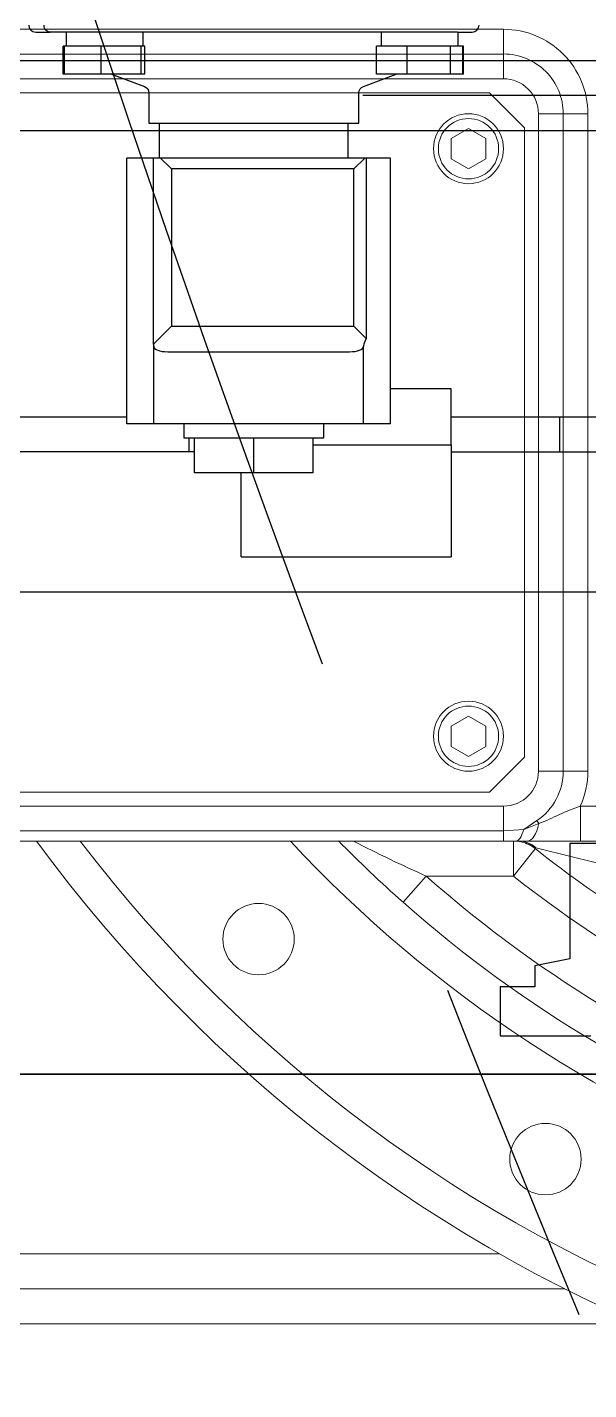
# Model space of a CAD drawing. Header units: millimetres. Extents: x 10462777 to 22643323, y 453826 to 1389191.
# Drawn here: x 11308167.7 to 11308248, y 596676.7 to 596871.5 of the extents above; entities that cross this region are included whole.
import ezdxf

# ---------------------------------------------------------------- set-up
doc = ezdxf.new("R2010")
doc.units = ezdxf.units.MM
doc.header["$LTSCALE"] = 200
doc.header["$MEASUREMENT"] = 0
for name, pattern in [('CENTER', [2, 1.25, -0.25, 0.25, -0.25]), ('CENTER2', [1.125, 0.75, -0.125, 0.125, -0.125]), ('DASHED', [3.5, 2, -1.5]), ('PHANTOM', [2.5, 1.25, -0.25, 0.25, -0.25, 0.25, -0.25])]:
    doc.linetypes.add(name, pattern=pattern)
doc.layers.get('0').update_dxf_attribs({"linetype": 'CONTINUOUS'})
for name, color, linetype in [('2', 2, 'CONTINUOUS'), ('205', 4, 'CONTINUOUS'), ('DV1_DEFAULT', 7, 'CONTINUOUS')]:
    doc.layers.add(name, color=color, linetype=linetype)
doc.layers.add('LAYOUT', color=8, linetype='CONTINUOUS', lineweight=25)
doc.layers.add('TOP$23', color=7, linetype='CONTINUOUS', true_color=0xffffff)

# ---------------------------------------------------------------- blocks, each defined once
blk = doc.blocks.new('r710ic')
at = {"layer": 'DV1_DEFAULT', "color": 7, "linetype": 'Continuous', "lineweight": 0}
for p, q in [((271915.37, 104337.63), (271915.37, 104457.63)), ((271916.83, 104457.63), (271916.83, 104337.63)), ((271920.37, 104337.63), (271920.37, 104457.63)), ((272024.37, 104457.63), (272024.37, 104337.63)), ((272027.9, 104337.63), (272027.9, 104457.63)), ((272031.44, 104457.63), (272031.44, 104337.63)), ((271922.37, 104455.63), (271922.37, 104339.63)), ((272022.37, 104339.63), (272022.37, 104455.63)), ((271856.37, 104429.63), (271856.37, 104338.19)), ((271846.37, 104318.33), (271846.37, 104408.56)), ((271851.37, 104408.56), (271851.37, 104328.9)), ((271906.63, 104351.98), (271910.37, 104348.66)), ((271910.37, 104336.2), (271910.37, 104348.66)), ((271928.92, 104345.13), (271927.48, 104342.63)), ((271931.81, 104345.13), (271928.92, 104345.13)), ((271933.25, 104342.63), (271931.81, 104345.13)), ((272012.92, 104345.13), (272011.48, 104342.63)), ((272015.81, 104345.13), (272012.92, 104345.13)), ((272017.25, 104342.63), (272015.81, 104345.13)), ((271927.48, 104342.63), (271928.92, 104340.13)), ((271931.81, 104340.13), (271933.25, 104342.63)), ((272011.48, 104342.63), (272012.92, 104340.13)), ((272015.81, 104340.13), (272017.25, 104342.63)), ((271922.37, 104339.63), (271927.37, 104334.63)), ((271928.92, 104340.13), (271931.81, 104340.13)), ((272012.92, 104340.13), (272015.81, 104340.13)), ((272017.37, 104334.63), (272022.37, 104339.63)), ((271916.83, 104337.63), (271915.37, 104337.63)), ((271915.37, 104335.9), (271915.37, 104337.63)), ((271920.37, 104337.63), (271916.83, 104337.63)), ((271916.83, 104337.63), (271917.03, 104334.74)), ((272027.9, 104337.63), (272024.37, 104337.63)), ((272031.44, 104337.63), (272027.9, 104337.63)), ((271915.37, 104336.2), (271910.37, 104336.2)), ((271910.37, 104336.2), (271914.29, 104333.1)), ((271915.37, 104334.25), (271915.37, 104335.9)), ((271915.37, 104326.64), (271915.37, 104334.25)), ((271917.03, 104334.74), (271917.87, 104332.56)), ((271917.03, 104334.74), (271918.3, 104332.85)), ((271927.37, 104334.63), (272017.37, 104334.63)), ((271914.41, 104333.01), (271914.29, 104333.1)), ((271918.3, 104332.85), (271917.87, 104332.56)), ((271925.37, 104332.63), (271925.37, 104329.09)), ((272019.37, 104332.63), (271925.37, 104332.63)), ((272019.37, 104329.09), (272019.37, 104332.63)), ((271925.37, 104329.09), (272019.37, 104329.09)), ((271925.37, 104325.56), (271925.37, 104329.09)), ((272019.37, 104325.56), (272019.37, 104329.09)), ((271920.37, 104326.64), (271915.37, 104326.64)), ((271915.37, 104298.63), (271915.37, 104326.64)), ((271920.37, 104326.64), (271920.37, 104307.23)), ((272019.37, 104325.56), (271925.37, 104325.56))]:
    blk.add_line(p, q, dxfattribs=at)
at = {"layer": 'DV1_DEFAULT', "color": 3, "linetype": 'CENTER2', "lineweight": 0}
blk.add_circle((272041.37, 104232.63), 367.64, dxfattribs=at)
at = {"layer": 'DV1_DEFAULT', "color": 7, "linetype": 'Continuous', "lineweight": 0}
for centre, radius in [((271901.36, 104372.64), 5.1), ((271930.37, 104342.63), 5), ((272014.37, 104342.63), 5), ((271930.37, 104342.63), 4.31), ((272014.37, 104342.63), 4.31), ((271869.9, 104331.63), 5.1)]:
    blk.add_circle(centre, radius, dxfattribs=at)
for centre, radius, start, end in [((272041.37, 104232.63), 213, 126.267, 191.5222), ((272041.37, 104232.63), 208, 127.2842, 190.912), ((272041.37, 104232.63), 185, 132.9282, 187.6933), ((272041.37, 104232.63), 180, 134.3992, 138.4668), ((272073.86, 104276.41), 178.74, 152.4601, 156.1577), ((272041.37, 104232.63), 180, 138.4668, 160.2971), ((272041.37, 104232.63), 175, 138.4668, 160.2971), ((271925.37, 104337.63), 5, 180, 270), ((272019.37, 104337.63), 8.54, 270, 0), ((272019.37, 104337.63), 5, 270, 0), ((272019.37, 104337.63), 12.07, 270, 0), ((272041.37, 104232.63), 167, 141.6681, 159.3111), ((271909.44, 104336.24), 5.93, 326.9699, 359.6529), ((271910.37, 104336.2), 5, 352.1059, 0), ((271910.37, 104336.2), 5, 321.6681, 340.2673), ((272041.37, 104232.63), 162, 141.6681, 159.3111), ((273040.56, 104049.12), 1161.38, 165.85121, 166.47879), ((271925.37, 104337.63), 8.54, 214.0625, 270), ((271925.37, 104337.63), 12.07, 245.5302, 270)]:
    blk.add_arc(centre, radius, start, end, dxfattribs=at)
for centre, major_axis, ratio, start_param, end_param in [((271911.37, 104335.41), (4, 0), 0.925951, 5.576439, 6.283185), ((271920.37, 104335.9), (5, 0), 0.311004, 3.141593, 3.980634), ((271920.37, 104334.25), (5, 0), 0.390345, 3.141593, 4.18879)]:
    blk.add_ellipse(centre, major_axis=major_axis, ratio=ratio, start_param=start_param, end_param=end_param, dxfattribs=at)
blk.add_open_spline([(271917.87, 104332.56), (271918.06, 104332.06), (271918.28, 104331.57), (271918.72, 104330.6), (271918.95, 104330.12), (271919.39, 104329.16), (271919.61, 104328.67), (271920.01, 104327.67), (271920.2, 104327.17), (271920.37, 104326.64)], degree=3, knots=[0, 0, 0, 0, 0.25, 0.25, 0.5, 0.5, 0.75, 0.75, 1, 1, 1, 1], dxfattribs=at)
at = {"layer": 'LAYOUT', "color": 3}
blk.add_circle((272041.37, 104232.63), 2050.12, dxfattribs=at)
blk = doc.blocks.new('A$C7DA30AB0')
at = {"layer": 'LAYOUT', "color": 6, "linetype": 'PHANTOM'}
blk.add_circle((3030.45, 3025.99, 0), 2693.02, dxfattribs=at)

msp = doc.modelspace()

# ---------------------------------------------------------------- linework, layer by layer
at = {"layer": '2', "color": 172, "linetype": 'Continuous'}
for p, q in [((11308025.77906, 596721.76767, 0), (11308193.86761, 596721.76767, 0)), ((11308305.78304, 596721.76767, 0), (11308137.69449, 596721.76767, 0)), ((11308193.86761, 596721.76767, 0), (11308305.78304, 596721.76767, 0))]:
    msp.add_line(p, q, dxfattribs=at)
at = {"layer": '2', "color": 95, "linetype": 'Continuous'}
for p, q in [((11308055.77948, 596721.76767, 0), (11308174.75523, 596721.76767, 0)), ((11308275.78261, 596721.76767, 0), (11308156.80687, 596721.76767, 0)), ((11308174.75523, 596721.76767, 0), (11308201.94485, 596721.76767, 0)), ((11308201.94485, 596721.76767, 0), (11308302.97223, 596721.76767, 0))]:
    msp.add_line(p, q, dxfattribs=at)
at = {"layer": '205', "color": 252, "linetype": 'Continuous'}
for p, q in [((11308168.9074, 596870.76978, 0), (11308170.9757, 596870.76978, 0)), ((11308229.21368, 596870.76978, 0), (11308170.9757, 596870.76978, 0)), ((11308173.28115, 596870.76978, 0), (11308173.28115, 596868.76975, 0)), ((11308184.28131, 596868.76975, 0), (11308184.28131, 596870.76978, 0)), ((11308218.28179, 596870.76978, 0), (11308218.28179, 596868.76975, 0)), ((11308229.21368, 596870.76978, 0), (11308231.28198, 596870.76978, 0)), ((11308229.28195, 596868.76975, 0), (11308229.28195, 596870.76978, 0)), ((11308172.85356, 596864.7697, 0), (11308172.85356, 596868.76975, 0)), ((11308173.03218, 596868.76975, 0), (11308172.85356, 596868.76975, 0)), ((11308173.03216, 596864.7697, 0), (11308173.03216, 596868.76975, 0)), ((11308175.63796, 596868.76975, 0), (11308173.03216, 596868.76975, 0)), ((11308178.24377, 596868.76975, 0), (11308175.63796, 596868.76975, 0)), ((11308178.24377, 596864.7697, 0), (11308178.24377, 596868.76975, 0)), ((11308181.11831, 596868.76975, 0), (11308178.24377, 596868.76975, 0)), ((11308183.99285, 596868.76975, 0), (11308181.11831, 596868.76975, 0)), ((11308184.26158, 596868.76975, 0), (11308183.99285, 596868.76975, 0)), ((11308183.99285, 596864.7697, 0), (11308183.99285, 596868.76975, 0)), ((11308184.53031, 596868.76975, 0), (11308184.26158, 596868.76975, 0)), ((11308184.53031, 596864.7697, 0), (11308184.53031, 596868.76975, 0)), ((11308217.61525, 596864.7697, 0), (11308217.61525, 596868.76975, 0)), ((11308219.81464, 596868.76975, 0), (11308217.61525, 596868.76975, 0)), ((11308222.01403, 596868.76975, 0), (11308219.81464, 596868.76975, 0)), ((11308225.09734, 596868.76975, 0), (11308222.01403, 596868.76975, 0)), ((11308222.01403, 596864.7697, 0), (11308222.01403, 596868.76975, 0)), ((11308228.18065, 596868.76975, 0), (11308225.09734, 596868.76975, 0)), ((11308229.06457, 596868.76975, 0), (11308228.18065, 596868.76975, 0)), ((11308228.18065, 596864.7697, 0), (11308228.18065, 596868.76975, 0)), ((11308229.94849, 596868.76975, 0), (11308229.06457, 596868.76975, 0)), ((11308230.04567, 596868.76975, 0), (11308229.94848, 596868.76975, 0)), ((11308229.94849, 596864.7697, 0), (11308229.94849, 596868.76975, 0)), ((11308230.04567, 596864.7697, 0), (11308230.04567, 596868.76975, 0)), ((11308173.03218, 596864.7697, 0), (11308172.85356, 596864.7697, 0)), ((11308178.24377, 596864.7697, 0), (11308173.03216, 596864.7697, 0)), ((11308183.99285, 596864.7697, 0), (11308178.24377, 596864.7697, 0)), ((11308179.76107, 596864.7697, 0), (11308184.44559, 596863.013, 0)), ((11308184.53031, 596864.7697, 0), (11308183.99285, 596864.7697, 0)), ((11308215.74379, 596863.013, 0), (11308220.4283, 596864.7697, 0)), ((11308222.01403, 596864.7697, 0), (11308217.61525, 596864.7697, 0)), ((11308228.18065, 596864.7697, 0), (11308222.01403, 596864.7697, 0)), ((11308229.94849, 596864.7697, 0), (11308228.18065, 596864.7697, 0)), ((11308230.04567, 596864.7697, 0), (11308229.94848, 596864.7697, 0)), ((11308185.09447, 596862.07666, 0), (11308185.09447, 596857.7696, 0)), ((11308215.0949, 596857.7696, 0), (11308215.0949, 596862.07666, 0)), ((11308185.09447, 596857.7696, 0), (11308215.0949, 596857.7696, 0)), ((11308186.5945, 596852.76953, 0), (11308186.5945, 596857.7696, 0)), ((11308213.59488, 596852.76953, 0), (11308213.59488, 596857.7696, 0)), ((11308182.07754, 596852.76953, 0), (11308181.94238, 596852.76953, 0)), ((11308181.94343, 596814.76899, 0), (11308181.94343, 596852.76953, 0)), ((11308185.71375, 596852.76953, 0), (11308182.07754, 596852.76953, 0)), ((11308185.75686, 596852.76953, 0), (11308185.71375, 596852.76953, 0)), ((11308186.75271, 596852.76953, 0), (11308185.75686, 596852.76953, 0)), ((11308185.75686, 596826.17219, 0), (11308185.75686, 596852.76953, 0)), ((11308188.30462, 596851.21761, 0), (11308186.75271, 596852.76953, 0)), ((11308215.95582, 596852.76953, 0), (11308186.75271, 596852.76953, 0)), ((11308214.40391, 596851.21761, 0), (11308215.95582, 596852.76953, 0)), ((11308216.15767, 596852.76953, 0), (11308215.95582, 596852.76953, 0)), ((11308216.15767, 596852.76953, 0), (11308216.15767, 596826.96619, 0)), ((11308219.48555, 596852.76953, 0), (11308216.15767, 596852.76953, 0)), ((11308219.62071, 596852.76953, 0), (11308219.48555, 596852.76953, 0)), ((11308219.61966, 596814.76899, 0), (11308219.61966, 596852.76953, 0)), ((11308214.40391, 596851.21761, 0), (11308188.30462, 596851.21761, 0)), ((11308188.30462, 596851.21761, 0), (11308188.30462, 596828.71995, 0)), ((11308214.40391, 596828.71995, 0), (11308214.40391, 596851.21761, 0)), ((11308188.30462, 596828.71995, 0), (11308185.75686, 596826.17219, 0)), ((11308188.30462, 596828.71995, 0), (11308214.40391, 596828.71995, 0)), ((11308214.40391, 596828.71995, 0), (11308216.15767, 596826.96619, 0)), ((11308216.15767, 596826.96619, 0), (11308215.84934, 596826.29055, 0)), ((11308185.78133, 596825.80815, 0), (11308185.78133, 596825.99235, 0)), ((11308185.78133, 596814.76899, 0), (11308185.78133, 596825.80815, 0)), ((11308187.78136, 596825.0802, 0), (11308213.78173, 596825.0802, 0)), ((11308215.78176, 596825.99235, 0), (11308215.78176, 596825.80815, 0)), ((11308215.78176, 596814.76899, 0), (11308215.78176, 596825.80815, 0)), ((11308228.28194, 596819.76906, 0), (11308219.61931, 596819.76906, 0)), ((11308228.28194, 596811.76894, 0), (11308228.28194, 596819.76906, 0)), ((11308155.78091, 596815.769, 0), (11308181.94378, 596815.769, 0)), ((11308228.28819, 596815.769, 0), (11308421.94094, 596815.769, 0)), ((11308243.78216, 596815.7651, 0), (11308243.78216, 596810.76893, 0)), ((11308182.07754, 596814.76899, 0), (11308181.94238, 596814.76899, 0)), ((11308185.71375, 596814.76899, 0), (11308182.07754, 596814.76899, 0)), ((11308185.78133, 596814.76899, 0), (11308185.71375, 596814.76899, 0)), ((11308187.78136, 596814.76899, 0), (11308185.78133, 596814.76899, 0)), ((11308213.78173, 596814.76899, 0), (11308187.78136, 596814.76899, 0)), ((11308190.09455, 596814.76899, 0), (11308190.09455, 596812.76896, 0)), ((11308210.09483, 596812.76896, 0), (11308210.09483, 596814.76899, 0)), ((11308215.78176, 596814.76899, 0), (11308213.78173, 596814.76899, 0)), ((11308215.84934, 596814.76899, 0), (11308215.78176, 596814.76899, 0)), ((11308219.48555, 596814.76899, 0), (11308215.84934, 596814.76899, 0)), ((11308219.62071, 596814.76899, 0), (11308219.48555, 596814.76899, 0)), ((11308190.09455, 596812.76896, 0), (11308200.09469, 596812.76896, 0)), ((11308190.7814, 596812.77015, 0), (11308190.7814, 596810.77149, 0)), ((11308191.59457, 596807.76889, 0), (11308191.59457, 596812.76896, 0)), ((11308200.09469, 596807.76889, 0), (11308200.09469, 596812.76896, 0)), ((11308200.09469, 596812.76896, 0), (11308210.09483, 596812.76896, 0)), ((11308208.59481, 596807.76889, 0), (11308208.59481, 596812.76896, 0)), ((11308208.59509, 596811.76894, 0), (11308228.28194, 596811.76894, 0)), ((11308228.28194, 596811.76876, 0), (11308228.28194, 596795.76872, 0)), ((11308191.59423, 596810.76893, 0), (11308138.28066, 596810.76893, 0)), ((11308228.28194, 596810.76893, 0), (11308431.59482, 596810.76893, 0)), ((11308200.09469, 596807.76889, 0), (11308191.59457, 596807.76889, 0)), ((11308198.28151, 596795.76872, 0), (11308198.28151, 596807.76875, 0)), ((11308208.59481, 596807.76889, 0), (11308200.09469, 596807.76889, 0)), ((11308198.28151, 596795.76872, 0), (11308228.28194, 596795.76872, 0)), ((11308158.28094, 596790.76865, 0), (11308518.28605, 596790.76865, 0)), ((11308245.28218, 596754.76813, 0), (11308245.28218, 596738.2679, 0)), ((11308262.78243, 596754.76813, 0), (11308245.28218, 596754.76813, 0)), ((11308245.28218, 596738.2679, 0), (11308240.28211, 596737.26789, 0)), ((11308240.28211, 596737.26789, 0), (11308240.28211, 596734.26784, 0)), ((11308235.28203, 596734.26784, 0), (11308235.28203, 596727.26774, 0)), ((11308240.28211, 596734.26784, 0), (11308235.28203, 596734.26784, 0)), ((11308235.28203, 596727.26774, 0), (11308248.28222, 596727.26774, 0))]:
    msp.add_line(p, q, dxfattribs=at)
for centre, start, end in [((11308168.9074, 596871.7698, 0), 180, 270), ((11308231.28198, 596871.7698, 0), 270, 0)]:
    msp.add_arc(centre, 1.00001, start, end, dxfattribs=at)
at = {"layer": '205', "color": 252, "linetype": 'Continuous', "extrusion": (0, 0, -1)}
for centre, start, end in [((-11308184.09446, 596862.07666, 0), 110.5560452, 180), ((-11308216.09491, 596862.07666, 0), 0, 69.4439548)]:
    msp.add_arc(centre, 1.00001, start, end, dxfattribs=at)
at = {"layer": '205', "color": 252, "linetype": 'Continuous'}
for centre, major_axis, ratio, start_param, end_param in [((11308180.78126, 596825.99235, 0), (5.00007, 0), 0.36397023, 6.283185307, 6.382167068), ((11308187.78136, 596825.80815, 0), (2.00003, 0), 0.363970234, 3.141592654, 4.71238898), ((11308213.78173, 596825.80815, 0), (2.00003, 0), 0.363970234, 4.71238898, 6.283185307), ((11308220.78183, 596825.99235, 0), (5.00007, 0), 0.363970233, 2.976992811, 3.141592654)]:
    msp.add_ellipse(centre, major_axis=major_axis, ratio=ratio, start_param=start_param, end_param=end_param, dxfattribs=at)
msp.add_open_spline([(11308170.9757, 596870.76978, 0), (11308170.87301, 596870.76978, 0), (11308170.77022, 596870.78986, 0), (11308170.57119, 596870.873, 0), (11308170.47738, 596870.93463, 0), (11308170.30682, 596871.10552, 0), (11308170.23191, 596871.21451, 0), (11308170.12538, 596871.4706, 0), (11308170.09426, 596871.61816, 0), (11308170.09426, 596871.7698, 0)], degree=3, knots=[0, 0, 0, 0, 0.25, 0.25, 0.5, 0.5, 0.75, 0.75, 1, 1, 1, 1], dxfattribs=at)
at = {"layer": 'TOP$23', "linetype": 'DASHED'}
for p, q in [((11307971.66913, 596866.71124), (11308715.66913, 596866.71124)), ((11307971.66913, 596856.71124), (11308715.66913, 596856.71124))]:
    msp.add_line(p, q, dxfattribs=at)
at = {"layer": 'TOP$23', "linetype": 'CENTER'}
msp.add_line((11308865.66913, 596861.71124), (11307821.66913, 596861.71124), dxfattribs=at)

# ---------------------------------------------------------------- block references
at = {"ltscale": 10, "rotation": 180}
msp.add_blockref('A$C7DA30AB0', (11313764.24811, 600747.76955, 0), dxfattribs=at)
at = {"layer": 'LAYOUT', "color": 2, "rotation": 89.99999999999999}
msp.add_blockref('r710ic', (11412573.40786, 324839.74027, 0), dxfattribs=at)

doc.saveas('drawing.dxf')
